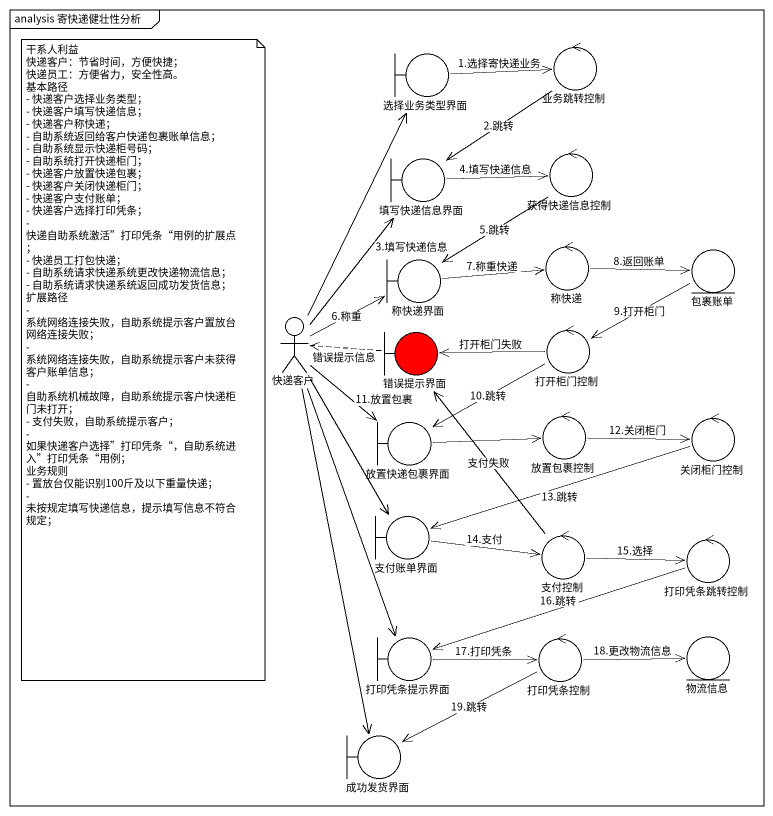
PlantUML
@startuml
mainframe analysis 寄快递健壮性分析
control 业务跳转控制
boundary 选择业务类型界面
boundary 填写快递信息界面
control 获得快递信息控制
boundary 称快递界面
control 称快递
entity 包裹账单
actor 快递客户
boundary 错误提示界面 #FF0000
control 打开柜门控制
boundary 放置快递包裹界面
control 放置包裹控制
control 关闭柜门控制
boundary 支付账单界面
control 支付控制
control 打印凭条跳转控制
boundary 打印凭条提示界面
control 打印凭条控制
entity 物流信息
boundary 成功发货界面
业务跳转控制 --> 填写快递信息界面 : 2.跳转
选择业务类型界面 -right-> 业务跳转控制 : 1.选择寄快递业务
填写快递信息界面 -right-> 获得快递信息控制 : 4.填写快递信息
获得快递信息控制 --> 称快递界面 : 5.跳转
称快递界面 -right-> 称快递 : 7.称重快递
称快递 -right-> 包裹账单 : 8.返回账单
包裹账单 -left-> 打开柜门控制 : 9.打开柜门
快递客户 -up-> 选择业务类型界面
快递客户 -up-> 填写快递信息界面 : 3.填写快递信息
快递客户 -right-> 称快递界面 : 6.称重
快递客户 --> 放置快递包裹界面 : 11.放置包裹
快递客户 --> 支付账单界面
快递客户 --> 打印凭条提示界面
快递客户 --> 成功发货界面
错误提示界面 .left.> 快递客户 : 错误提示信息
打开柜门控制 -left-> 错误提示界面 : 打开柜门失败
打开柜门控制 -left-> 放置快递包裹界面 : 10.跳转
放置快递包裹界面 -right-> 放置包裹控制
放置包裹控制 -right-> 关闭柜门控制 : 12.关闭柜门
关闭柜门控制 -left-> 支付账单界面 : 13.跳转
支付账单界面 -right-> 支付控制 : 14.支付
支付控制 -up-> 错误提示界面 : 支付失败
支付控制 -right-> 打印凭条跳转控制 : 15.选择
打印凭条跳转控制 -left-> 打印凭条提示界面 : 16.跳转
打印凭条提示界面 -right-> 打印凭条控制 : 17.打印凭条
打印凭条控制 -right-> 物流信息 : 18.更改物流信息
打印凭条控制 -left-> 成功发货界面 : 19.跳转
note as N1
  干系人利益
  快递客户：节省时间，方便快捷；
  快递员工：方便省力，安全性高。
  基本路径
  - 快递客户选择业务类型；
  - 快递客户填写快递信息；
  - 快递客户称快递；
  - 自助系统返回给客户快递包裹账单信息；
  - 自助系统显示快递柜号码；
  - 自助系统打开快递柜门；
  - 快递客户放置快递包裹；
  - 快递客户关闭快递柜门；
  - 快递客户支付账单；
  - 快递客户选择打印凭条；
  - 快递自助系统激活”打印凭条“用例的扩展点；
  - 快递员工打包快递；
  - 自助系统请求快递系统更改快递物流信息；
  - 自助系统请求快递系统返回成功发货信息；
  扩展路径
  - 系统网络连接失败，自助系统提示客户置放台网络连接失败；
  - 系统网络连接失败，自助系统提示客户未获得客户账单信息；
  - 自助系统机械故障，自助系统提示客户快递柜门未打开；
  - 支付失败，自助系统提示客户；
  - 如果快递客户选择”打印凭条“，自助系统进入”打印凭条“用例；
  业务规则
  - 置放台仅能识别100斤及以下重量快递；
  - 未按规定填写快递信息，提示填写信息不符合规定；
end note
@enduml
